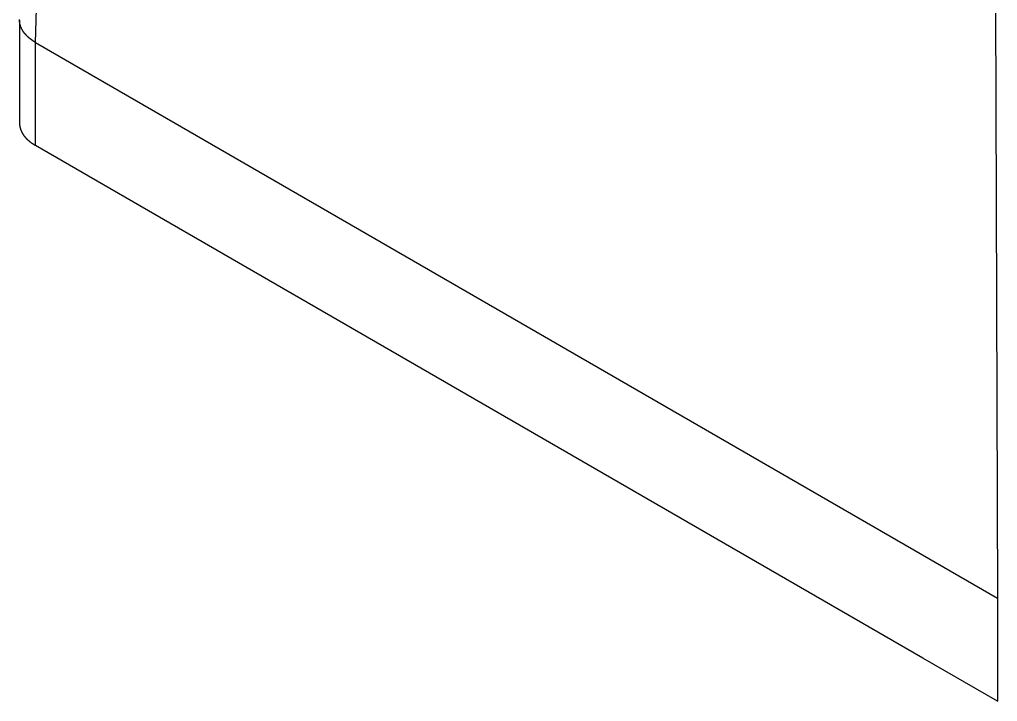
# Model space of a CAD drawing. Extents: x 3.27 to 9.48, y 3.29 to 7.63.
# Drawn here: x 7.657 to 8.725, y 5.54 to 6.285 of the extents above; entities that cross this region are included whole.
import ezdxf

# ---------------------------------------------------------------- set-up
doc = ezdxf.new("R2010")
doc.units = 0
doc.layers.add('VISIBLE_EDGES_ANSI_', color=7, linetype='CONTINUOUS')
doc.layers.add('VISIBLE_TANGENT_EDGES_ANSI', color=7, linetype='CONTINUOUS')

msp = doc.modelspace()

# ---------------------------------------------------------------- linework, layer by layer
at = {"layer": 'VISIBLE_EDGES_ANSI_'}
for p, q in [((7.6571, 6.2839), (7.6571, 6.1712)), ((7.6744, 6.2596), (7.6744, 6.2596)), ((7.7558, 6.1001), (7.6744, 6.1471)), ((8.6439, 5.5874), (7.7558, 6.1001)), ((8.7253, 5.6529), (8.7253, 5.6529)), ((8.7253, 5.5404), (8.6439, 5.5874))]:
    msp.add_line(p, q, dxfattribs=at)
for points in [[(7.6744, 6.2596, 0), (7.6743, 6.2597, 0), (7.6742, 6.2598, 0), (7.674, 6.2599, 0), (7.6739, 6.26, 0), (7.6738, 6.26, 0), (7.6736, 6.2601, 0), (7.6735, 6.2602, 0), (7.6734, 6.2603, 0), (7.6733, 6.2603, 0), (7.6731, 6.2604, 0), (7.673, 6.2605, 0), (7.6729, 6.2606, 0), (7.6727, 6.2607, 0), (7.6726, 6.2607, 0), (7.6725, 6.2608, 0), (7.6724, 6.2609, 0), (7.6722, 6.261, 0), (7.6721, 6.2611, 0), (7.672, 6.2611, 0), (7.6719, 6.2612, 0), (7.6717, 6.2613, 0), (7.6716, 6.2614, 0), (7.6715, 6.2615, 0), (7.6714, 6.2616, 0), (7.6713, 6.2616, 0), (7.6711, 6.2617, 0), (7.671, 6.2618, 0), (7.6709, 6.2619, 0), (7.6708, 6.262, 0), (7.6707, 6.2621, 0), (7.6705, 6.2621, 0), (7.6704, 6.2622, 0), (7.6703, 6.2623, 0), (7.6702, 6.2624, 0), (7.6701, 6.2625, 0), (7.67, 6.2626, 0), (7.6698, 6.2626, 0), (7.6697, 6.2627, 0), (7.6696, 6.2628, 0), (7.6695, 6.2629, 0), (7.6694, 6.263, 0), (7.6693, 6.2631, 0), (7.6692, 6.2632, 0), (7.6691, 6.2633, 0), (7.6689, 6.2633, 0), (7.6688, 6.2634, 0), (7.6687, 6.2635, 0), (7.6686, 6.2636, 0), (7.6685, 6.2637, 0), (7.6684, 6.2638, 0), (7.6683, 6.2639, 0), (7.6682, 6.264, 0), (7.6681, 6.264, 0), (7.668, 6.2641, 0), (7.6678, 6.2642, 0), (7.6677, 6.2643, 0), (7.6676, 6.2644, 0), (7.6675, 6.2645, 0), (7.6674, 6.2646, 0), (7.6673, 6.2647, 0), (7.6672, 6.2648, 0), (7.6671, 6.2648, 0), (7.667, 6.2649, 0), (7.6669, 6.265, 0), (7.6668, 6.2651, 0), (7.6667, 6.2652, 0), (7.6666, 6.2653, 0), (7.6665, 6.2654, 0), (7.6664, 6.2655, 0), (7.6663, 6.2656, 0), (7.6662, 6.2657, 0), (7.6661, 6.2657, 0), (7.666, 6.2658, 0), (7.6659, 6.2659, 0), (7.6658, 6.266, 0), (7.6657, 6.2661, 0), (7.6656, 6.2662, 0), (7.6655, 6.2663, 0), (7.6654, 6.2664, 0), (7.6653, 6.2665, 0), (7.6652, 6.2666, 0), (7.6651, 6.2667, 0), (7.665, 6.2668, 0), (7.665, 6.2669, 0), (7.6649, 6.267, 0), (7.6648, 6.2671, 0), (7.6647, 6.2671, 0), (7.6646, 6.2672, 0), (7.6645, 6.2673, 0), (7.6644, 6.2674, 0), (7.6643, 6.2675, 0), (7.6642, 6.2676, 0), (7.6642, 6.2677, 0), (7.6641, 6.2678, 0), (7.664, 6.2679, 0), (7.6639, 6.268, 0), (7.6638, 6.2681, 0), (7.6637, 6.2682, 0), (7.6636, 6.2683, 0), (7.6635, 6.2684, 0), (7.6635, 6.2685, 0), (7.6634, 6.2686, 0), (7.6633, 6.2687, 0), (7.6632, 6.2688, 0), (7.6631, 6.2689, 0), (7.6631, 6.269, 0), (7.663, 6.2691, 0), (7.6629, 6.2692, 0), (7.6628, 6.2693, 0), (7.6627, 6.2694, 0), (7.6627, 6.2694, 0), (7.6626, 6.2695, 0), (7.6625, 6.2697, 0), (7.6624, 6.2698, 0), (7.6623, 6.2698, 0), (7.6623, 6.2699, 0), (7.6622, 6.2701, 0), (7.6621, 6.2702, 0), (7.662, 6.2702, 0), (7.662, 6.2703, 0), (7.6619, 6.2704, 0), (7.6618, 6.2705, 0), (7.6617, 6.2706, 0), (7.6617, 6.2707, 0), (7.6616, 6.2708, 0), (7.6615, 6.2709, 0), (7.6615, 6.271, 0), (7.6614, 6.2711, 0), (7.6613, 6.2712, 0), (7.6612, 6.2713, 0), (7.6612, 6.2714, 0), (7.6611, 6.2716, 0), (7.6611, 6.2717, 0), (7.661, 6.2717, 0), (7.6609, 6.2718, 0), (7.6608, 6.272, 0), (7.6608, 6.2721, 0), (7.6607, 6.2721, 0), (7.6607, 6.2723, 0), (7.6606, 6.2724, 0), (7.6605, 6.2725, 0), (7.6605, 6.2726, 0), (7.6604, 6.2727, 0), (7.6604, 6.2728, 0), (7.6603, 6.2729, 0), (7.6602, 6.273, 0), (7.6602, 6.2731, 0), (7.6601, 6.2732, 0), (7.6601, 6.2733, 0), (7.66, 6.2734, 0), (7.6599, 6.2735, 0), (7.6599, 6.2736, 0), (7.6598, 6.2737, 0), (7.6598, 6.2738, 0), (7.6597, 6.2739, 0), (7.6597, 6.274, 0), (7.6596, 6.2741, 0), (7.6596, 6.2742, 0), (7.6595, 6.2743, 0), (7.6594, 6.2744, 0), (7.6594, 6.2745, 0), (7.6593, 6.2746, 0), (7.6593, 6.2747, 0), (7.6593, 6.2748, 0), (7.6592, 6.2749, 0), (7.6592, 6.275, 0), (7.6591, 6.2751, 0), (7.6591, 6.2752, 0), (7.659, 6.2753, 0), (7.659, 6.2755, 0), (7.6589, 6.2755, 0), (7.6589, 6.2757, 0), (7.6588, 6.2758, 0), (7.6588, 6.2759, 0), (7.6587, 6.276, 0), (7.6587, 6.2761, 0), (7.6586, 6.2762, 0), (7.6586, 6.2763, 0), (7.6586, 6.2764, 0), (7.6585, 6.2765, 0), (7.6585, 6.2766, 0), (7.6585, 6.2767, 0), (7.6584, 6.2768, 0), (7.6584, 6.2769, 0), (7.6583, 6.277, 0), (7.6583, 6.2771, 0), (7.6583, 6.2772, 0), (7.6582, 6.2773, 0), (7.6582, 6.2774, 0), (7.6582, 6.2775, 0), (7.6581, 6.2777, 0), (7.6581, 6.2778, 0), (7.6581, 6.2779, 0), (7.658, 6.278, 0), (7.658, 6.2781, 0), (7.658, 6.2782, 0), (7.6579, 6.2783, 0), (7.6579, 6.2784, 0), (7.6579, 6.2785, 0), (7.6578, 6.2786, 0), (7.6578, 6.2787, 0), (7.6578, 6.2788, 0), (7.6578, 6.2789, 0), (7.6577, 6.279, 0), (7.6577, 6.2791, 0), (7.6577, 6.2793, 0), (7.6577, 6.2793, 0), (7.6576, 6.2795, 0), (7.6576, 6.2796, 0), (7.6576, 6.2797, 0), (7.6576, 6.2798, 0), (7.6575, 6.2799, 0), (7.6575, 6.28, 0), (7.6575, 6.2801, 0), (7.6575, 6.2802, 0), (7.6574, 6.2803, 0), (7.6574, 6.2804, 0), (7.6574, 6.2805, 0), (7.6574, 6.2806, 0), (7.6574, 6.2807, 0), (7.6574, 6.2809, 0), (7.6573, 6.2809, 0), (7.6573, 6.2811, 0), (7.6573, 6.2812, 0), (7.6573, 6.2813, 0), (7.6573, 6.2814, 0), (7.6573, 6.2815, 0), (7.6573, 6.2816, 0), (7.6573, 6.2817, 0), (7.6572, 6.2818, 0), (7.6572, 6.2819, 0), (7.6572, 6.282, 0), (7.6572, 6.2821, 0), (7.6572, 6.2822, 0), (7.6572, 6.2824, 0), (7.6572, 6.2825, 0), (7.6572, 6.2826, 0), (7.6572, 6.2827, 0), (7.6571, 6.2828, 0), (7.6571, 6.2829, 0), (7.6571, 6.283, 0), (7.6571, 6.2831, 0), (7.6571, 6.2832, 0), (7.6571, 6.2833, 0), (7.6571, 6.2834, 0), (7.6571, 6.2835, 0), (7.6571, 6.2836, 0), (7.6571, 6.2838, 0), (7.6571, 6.2839, 0), (7.6571, 6.284, 0), (7.6571, 6.2841, 0), (7.6571, 6.2842, 0), (7.6571, 6.2843, 0), (7.6571, 6.2844, 0), (7.6571, 6.2845, 0)], [(7.6571, 6.1712, 0), (7.6571, 6.171, 0), (7.6571, 6.1708, 0), (7.6571, 6.1706, 0), (7.6571, 6.1704, 0), (7.6571, 6.1702, 0), (7.6572, 6.17, 0), (7.6572, 6.1698, 0), (7.6572, 6.1696, 0), (7.6572, 6.1694, 0), (7.6572, 6.1692, 0), (7.6573, 6.1689, 0), (7.6573, 6.1687, 0), (7.6573, 6.1685, 0), (7.6573, 6.1683, 0), (7.6574, 6.1681, 0), (7.6574, 6.1679, 0), (7.6574, 6.1677, 0), (7.6575, 6.1675, 0), (7.6575, 6.1673, 0), (7.6576, 6.1671, 0), (7.6576, 6.1669, 0), (7.6577, 6.1666, 0), (7.6577, 6.1665, 0), (7.6578, 6.1662, 0), (7.6578, 6.166, 0), (7.6579, 6.1658, 0), (7.6579, 6.1656, 0), (7.658, 6.1654, 0), (7.6581, 6.1652, 0), (7.6581, 6.165, 0), (7.6582, 6.1648, 0), (7.6583, 6.1646, 0), (7.6583, 6.1644, 0), (7.6584, 6.1642, 0), (7.6585, 6.164, 0), (7.6586, 6.1638, 0), (7.6586, 6.1636, 0), (7.6587, 6.1634, 0), (7.6588, 6.1632, 0), (7.6589, 6.163, 0), (7.659, 6.1627, 0), (7.6591, 6.1626, 0), (7.6592, 6.1623, 0), (7.6593, 6.1621, 0), (7.6594, 6.162, 0), (7.6595, 6.1617, 0), (7.6596, 6.1616, 0), (7.6597, 6.1613, 0), (7.6598, 6.1611, 0), (7.6599, 6.1609, 0), (7.66, 6.1608, 0), (7.6601, 6.1605, 0), (7.6602, 6.1604, 0), (7.6603, 6.1601, 0), (7.6604, 6.16, 0), (7.6606, 6.1598, 0), (7.6607, 6.1596, 0), (7.6608, 6.1594, 0), (7.6609, 6.1592, 0), (7.6611, 6.159, 0), (7.6612, 6.1588, 0), (7.6613, 6.1586, 0), (7.6615, 6.1584, 0), (7.6616, 6.1582, 0), (7.6618, 6.158, 0), (7.6619, 6.1578, 0), (7.662, 6.1576, 0), (7.6622, 6.1574, 0), (7.6623, 6.1572, 0), (7.6625, 6.157, 0), (7.6626, 6.1569, 0), (7.6628, 6.1567, 0), (7.663, 6.1565, 0), (7.6631, 6.1563, 0), (7.6633, 6.1561, 0), (7.6634, 6.1559, 0), (7.6636, 6.1557, 0), (7.6638, 6.1555, 0), (7.6639, 6.1554, 0), (7.6641, 6.1552, 0), (7.6643, 6.155, 0), (7.6644, 6.1548, 0), (7.6646, 6.1546, 0), (7.6648, 6.1544, 0), (7.665, 6.1543, 0), (7.6651, 6.1541, 0), (7.6653, 6.1539, 0), (7.6655, 6.1537, 0), (7.6657, 6.1535, 0), (7.6659, 6.1534, 0), (7.6661, 6.1532, 0), (7.6663, 6.153, 0), (7.6665, 6.1528, 0), (7.6667, 6.1527, 0), (7.6669, 6.1525, 0), (7.6671, 6.1523, 0), (7.6673, 6.1521, 0), (7.6675, 6.152, 0), (7.6677, 6.1518, 0), (7.6679, 6.1516, 0), (7.6681, 6.1514, 0), (7.6683, 6.1513, 0), (7.6685, 6.1511, 0), (7.6687, 6.1509, 0), (7.669, 6.1508, 0), (7.6692, 6.1506, 0), (7.6694, 6.1504, 0), (7.6696, 6.1503, 0), (7.6698, 6.1501, 0), (7.6701, 6.1499, 0), (7.6703, 6.1498, 0), (7.6705, 6.1496, 0), (7.6708, 6.1494, 0), (7.671, 6.1493, 0), (7.6712, 6.1491, 0), (7.6715, 6.149, 0), (7.6717, 6.1488, 0), (7.6719, 6.1487, 0), (7.6722, 6.1485, 0), (7.6724, 6.1483, 0), (7.6727, 6.1482, 0), (7.6729, 6.148, 0), (7.6732, 6.1479, 0), (7.6734, 6.1477, 0), (7.6737, 6.1476, 0), (7.6739, 6.1474, 0), (7.6742, 6.1473, 0), (7.6744, 6.1471, 0)], [(8.7253, 5.5404, 0), (8.7258, 5.5401, 0)]]:
    msp.add_polyline3d(points, dxfattribs=at)
at = {"layer": 'VISIBLE_TANGENT_EDGES_ANSI'}
for p, q in [((7.6744, 6.2596), (7.6932, 6.8933)), ((8.7233, 6.2986), (8.7253, 5.6529)), ((7.6744, 6.1471), (7.6744, 6.2596)), ((7.6744, 6.2596), (8.7253, 5.6529)), ((8.7253, 5.6529), (8.7253, 5.5404))]:
    msp.add_line(p, q, dxfattribs=at)

doc.saveas('drawing.dxf')
